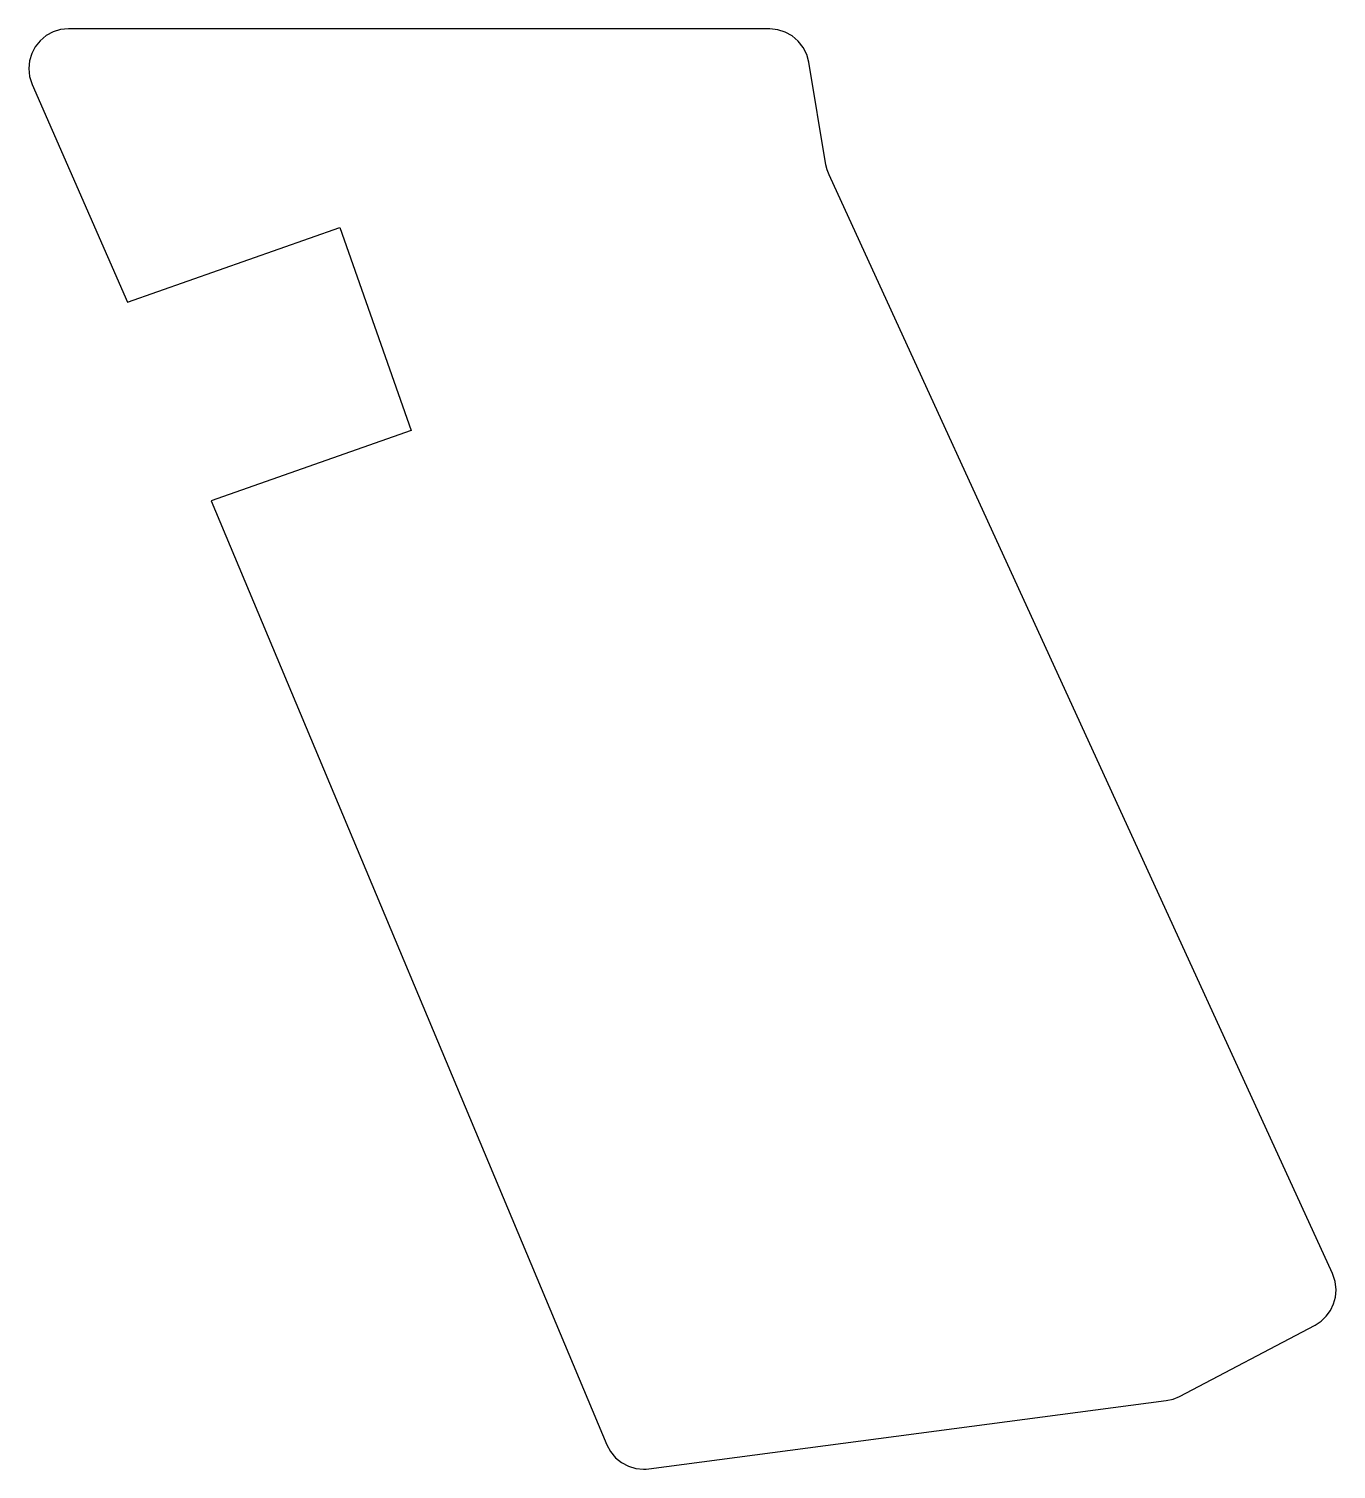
# Model space of a CAD drawing. Header units: millimetres. Extents: x 42 to 58.8, y 20.8 to 39.3.
import ezdxf

# ---------------------------------------------------------------- set-up
doc = ezdxf.new("R2010")
doc.units = ezdxf.units.MM

msp = doc.modelspace()

# ---------------------------------------------------------------- linework, layer by layer
msp.add_lwpolyline([(56.576, 21.721), (56.663, 21.74), (56.746, 21.775), (58.481, 22.689), (58.558, 22.739), (58.625, 22.802), (58.679, 22.876), (58.719, 22.959), (58.744, 23.047), (58.752, 23.139), (58.741, 23.247), (58.706, 23.35), (52.259, 37.41), (52.235, 37.473), (52.219, 37.538), (52, 38.853), (51.974, 38.951), (51.928, 39.042), (51.865, 39.122), (51.787, 39.188), (51.698, 39.237), (51.601, 39.267), (51.499, 39.277), (42.519, 39.279), (42.419, 39.269), (42.323, 39.24), (42.235, 39.192), (42.157, 39.127), (42.094, 39.049), (42.049, 38.962), (42.021, 38.869), (42.011, 38.771), (42.022, 38.667), (42.054, 38.567), (43.277, 35.781), (45.992, 36.735), (46.906, 34.137), (44.345, 33.236), (49.414, 21.155), (49.462, 21.068), (49.525, 20.991), (49.602, 20.929), (49.689, 20.882), (49.784, 20.853), (49.883, 20.844), (49.916, 20.845), (49.949, 20.848)], close=True)

doc.saveas('drawing.dxf')
